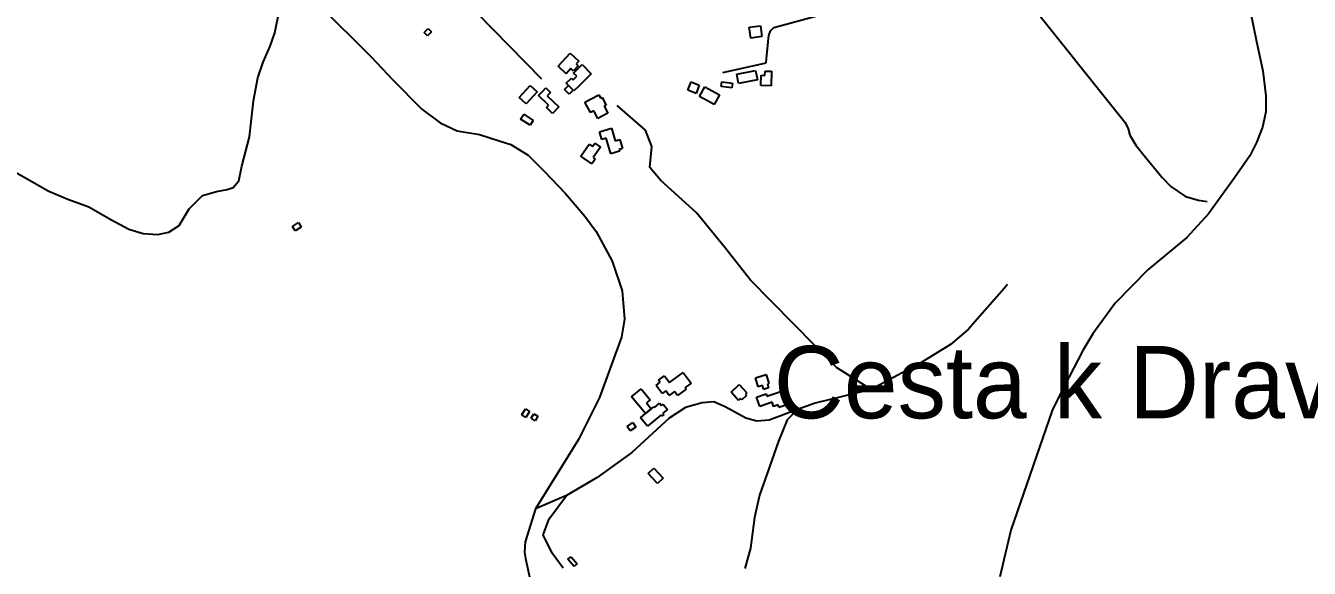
# Model space of a CAD drawing. Extents: x -8864 to 13231, y -7697 to 8949.
# Drawn here: x 4018 to 5117, y 2001 to 2466 of the extents above; entities that cross this region are included whole.
import ezdxf

# ---------------------------------------------------------------- set-up
doc = ezdxf.new("R2010")
doc.units = 0
for name, color, linetype in [('OSM_BUILDING_YES', 9, 'CONTINUOUS'), ('OSM_HIGHWAY_CYCLEWAY', 8, 'CONTINUOUS'), ('OSM_HIGHWAY_RESIDENTIAL', 8, 'CONTINUOUS'), ('OSM_HIGHWAY_SERVICE', 8, 'CONTINUOUS'), ('OSM_HIGHWAY_TRACK', 8, 'CONTINUOUS'), ('OSM_HIGHWAY_UNCLASSIFIED', 8, 'CONTINUOUS'), ('OSM_LABELS', 8, 'CONTINUOUS'), ('OSM_WATERWAY_STREAM', 4, 'CONTINUOUS')]:
    doc.layers.add(name, color=color, linetype=linetype)

msp = doc.modelspace()

# ---------------------------------------------------------------- linework, layer by layer
at = {"layer": 'OSM_BUILDING_YES'}
for p, q in [((4358.798335, 2460.276708), (4362.335855, 2463.846065)), ((4362.335855, 2463.846065), (4365.276131, 2460.910519)), ((4637.47371, 2464.791222), (4647.014293, 2466.092203)), ((4638.729453, 2455.573163), (4637.47371, 2464.791222)), ((4647.014293, 2466.092203), (4648.270036, 2456.874143)), ((4361.730954, 2457.352281), (4358.798335, 2460.276708)), ((4365.276131, 2460.910519), (4361.730954, 2457.352281)), ((4648.270036, 2456.874143), (4638.729453, 2455.573163)), ((4473.69115, 2431.499461), (4484.074, 2442.719029)), ((4484.074, 2442.719029), (4491.478288, 2435.836063)), ((4480.681963, 2424.994558), (4473.69115, 2431.499461)), ((4490.865731, 2431.777448), (4486.792224, 2427.35189)), ((4486.922392, 2425.528293), (4494.257768, 2432.755964)), ((4491.478288, 2435.836063), (4489.173541, 2433.345297)), ((4489.173541, 2433.345297), (4490.865731, 2431.777448)), ((4494.257768, 2432.755964), (4501.983649, 2424.872243)), ((4484.6789, 2429.32004), (4480.681963, 2424.994558)), ((4480.704933, 2416.821731), (4485.207231, 2421.258408)), ((4486.792224, 2427.35189), (4484.6789, 2429.32004)), ((4485.207231, 2421.258408), (4486.631427, 2419.801755)), ((4486.631427, 2419.801755), (4489.640616, 2422.75954)), ((4489.640616, 2422.75954), (4486.922392, 2425.528293)), ((4501.983649, 2424.872243), (4491.639085, 2414.686788)), ((4626.723326, 2424.638734), (4642.864216, 2427.830028)), ((4628.293005, 2416.654938), (4626.723326, 2424.638734)), ((4644.426238, 2419.835113), (4628.293005, 2416.654938)), ((4642.864216, 2427.830028), (4644.426238, 2419.835113)), ((4647.358857, 2414.886939), (4647.52731, 2423.63798)), ((4647.52731, 2423.63798), (4650.919347, 2423.571263)), ((4650.919347, 2423.571263), (4650.980603, 2427.118381)), ((4650.980603, 2427.118381), (4656.447679, 2427.007186)), ((4656.447679, 2427.007186), (4656.210313, 2414.709027)), ((4440.421621, 2404.657006), (4449.84735, 2414.942536)), ((4455.850413, 2409.405029), (4446.424685, 2399.119498)), ((4449.84735, 2414.942536), (4455.850413, 2409.405029)), ((4456.861133, 2406.224854), (4460.25317, 2409.771972)), ((4460.25317, 2409.771972), (4463.155161, 2412.829833)), ((4463.155161, 2412.829833), (4467.243982, 2408.915771)), ((4467.243982, 2408.915771), (4464.341991, 2405.86903)), ((4479.142912, 2411.373179), (4482.611519, 2414.886939)), ((4483.024995, 2407.536954), (4479.142912, 2411.373179)), ((4482.611519, 2414.886939), (4480.704933, 2416.821731)), ((4482.611519, 2414.886939), (4486.44766, 2410.983997)), ((4486.44766, 2410.983997), (4482.611519, 2414.886939)), ((4486.44766, 2410.983997), (4483.024995, 2407.536954)), ((4487.152101, 2410.26123), (4486.44766, 2410.983997)), ((4491.639085, 2414.686788), (4487.152101, 2410.26123)), ((4584.954562, 2410.839444), (4587.734042, 2417.93368)), ((4591.884119, 2408.115168), (4584.954562, 2410.839444)), ((4587.734042, 2417.93368), (4594.663598, 2415.198285)), ((4594.663598, 2415.198285), (4591.884119, 2408.115168)), ((4594.954563, 2405.413131), (4599.426233, 2413.641556)), ((4599.426233, 2413.641556), (4611.953034, 2406.803068)), ((4613.446143, 2413.941782), (4613.98213, 2418.089353)), ((4622.550278, 2412.729757), (4613.446143, 2413.941782)), ((4613.98213, 2418.089353), (4623.10158, 2416.877328)), ((4623.10158, 2416.877328), (4622.550278, 2412.729757)), ((4656.210313, 2414.709027), (4647.358857, 2414.886939)), ((4446.424685, 2399.119498), (4440.421621, 2404.657006)), ((4465.467566, 2397.99643), (4456.861133, 2406.224854)), ((4463.599265, 2396.039399), (4465.467566, 2397.99643)), ((4464.341991, 2405.86903), (4474.173539, 2396.473059)), ((4496.669713, 2400.576152), (4508.668183, 2406.936502)), ((4501.409377, 2391.580482), (4496.669713, 2400.576152)), ((4508.668183, 2406.936502), (4510.253176, 2403.934239)), ((4510.253176, 2403.934239), (4511.508918, 2404.590289)), ((4511.508918, 2404.590289), (4514.931583, 2398.096505)), ((4514.931583, 2398.096505), (4513.116882, 2397.129109)), ((4607.473707, 2398.563524), (4594.954563, 2405.413131)), ((4611.953034, 2406.803068), (4607.473707, 2398.563524)), ((4441.593137, 2386.109692), (4444.211821, 2390.179426)), ((4444.211821, 2390.179426), (4452.305237, 2384.931026)), ((4468.920859, 2390.946671), (4463.599265, 2396.039399)), ((4474.173539, 2396.473059), (4468.920859, 2390.946671)), ((4504.349653, 2393.137211), (4501.409377, 2391.580482)), ((4507.749347, 2386.676786), (4504.349653, 2393.137211)), ((4516.240925, 2391.180181), (4507.749347, 2386.676786)), ((4513.116882, 2397.129109), (4516.240925, 2391.180181)), ((4449.671239, 2380.850172), (4441.593137, 2386.109692)), ((4452.305237, 2384.931026), (4449.671239, 2380.850172)), ((4509.035718, 2375.045797), (4519.357311, 2378.159255)), ((4519.357311, 2378.159255), (4521.340466, 2371.554276)), ((4493.009682, 2354.274584), (4500.176605, 2364.560115)), ((4500.176605, 2364.560115), (4503.132195, 2362.436292)), ((4503.132195, 2362.436292), (4505.276146, 2365.449675)), ((4505.276146, 2365.449675), (4510.092379, 2361.991512)), ((4511.018872, 2368.440818), (4509.035718, 2375.045797)), ((4514.962211, 2369.619484), (4511.018872, 2368.440818)), ((4518.936178, 2356.365049), (4514.962211, 2369.619484)), ((4521.340466, 2371.554276), (4522.588552, 2367.406705)), ((4522.588552, 2367.406705), (4526.654403, 2368.640969)), ((4526.654403, 2368.640969), (4528.982121, 2360.879563)), ((4502.443068, 2347.602889), (4493.009682, 2354.274584)), ((4510.092379, 2361.991512), (4503.752409, 2353.118157)), ((4526.302182, 2358.600067), (4518.936178, 2356.365049)), ((4528.982121, 2360.879563), (4525.896363, 2359.945526)), ((4525.896363, 2359.945526), (4526.302182, 2358.600067)), ((4505.551797, 2351.705982), (4502.443068, 2347.602889)), ((4503.752409, 2353.118157), (4505.551797, 2351.705982)), ((4246.057128, 2294.129249), (4251.225582, 2297.320543)), ((4248.384847, 2290.337502), (4246.057128, 2294.129249)), ((4253.560957, 2293.517676), (4248.384847, 2290.337502)), ((4251.225582, 2297.320543), (4253.560957, 2293.517676)), ((4569.242462, 2160.194959), (4580.896369, 2169.001598)), ((4580.896369, 2169.001598), (4587.818268, 2159.794658)), ((4642.795303, 2164.298052), (4652.029608, 2167.222479)), ((4652.029608, 2167.222479), (4654.288413, 2159.483312)), ((4557.626841, 2157.815388), (4561.118419, 2160.439588)), ((4562.871864, 2150.843466), (4557.626841, 2157.815388)), ((4559.747821, 2162.263185), (4564.809077, 2166.09941)), ((4561.118419, 2160.439588), (4559.747821, 2162.263185)), ((4564.809077, 2166.09941), (4569.242462, 2160.194959)), ((4587.818268, 2159.794658), (4582.381821, 2155.691565)), ((4582.381821, 2155.691565), (4583.270029, 2154.512899)), ((4621.822866, 2151.988774), (4628.93619, 2158.549275)), ((4628.93619, 2158.549275), (4635.413986, 2151.566233)), ((4645.214906, 2156.636722), (4642.795303, 2164.298052)), ((4648.706483, 2157.737552), (4645.214906, 2156.636722)), ((4649.686575, 2154.390584), (4648.706483, 2157.737552)), ((4653.974478, 2155.647087), (4649.686575, 2154.390584)), ((4654.288413, 2159.483312), (4652.971415, 2159.09413)), ((4652.971415, 2159.09413), (4653.974478, 2155.647087)), ((4536.63909, 2148.141429), (4544.885645, 2154.968798)), ((4548.545676, 2133.686089), (4536.63909, 2148.141429)), ((4544.885645, 2154.968798), (4552.619183, 2145.572827)), ((4552.619183, 2145.572827), (4549.357315, 2142.881909)), ((4565.865739, 2153.111843), (4562.871864, 2150.843466)), ((4568.775387, 2149.242259), (4565.865739, 2153.111843)), ((4573.331284, 2152.689302), (4568.775387, 2149.242259)), ((4576.064821, 2149.064347), (4573.331284, 2152.689302)), ((4583.270029, 2154.512899), (4576.064821, 2149.064347)), ((4628.270034, 2144.961254), (4621.822866, 2151.988774)), ((4629.969881, 2146.529103), (4628.270034, 2144.961254)), ((4630.995915, 2145.372676), (4629.969881, 2146.529103)), ((4635.161306, 2149.242259), (4630.995915, 2145.372676)), ((4635.413986, 2151.566233), (4634.127615, 2150.365328)), ((4634.127615, 2150.365328), (4635.161306, 2149.242259)), ((4643.645227, 2147.763367), (4651.92241, 2150.632196)), ((4646.394079, 2139.79069), (4643.645227, 2147.763367)), ((4651.92241, 2150.632196), (4652.642165, 2148.552851)), ((4652.642165, 2148.552851), (4654.992855, 2149.375693)), ((4654.992855, 2149.375693), (4669.319043, 2154.346106)), ((4671.616134, 2147.674411), (4669.227159, 2146.851568)), ((4669.227159, 2146.851568), (4671.011233, 2141.647646)), ((4669.319043, 2154.346106), (4671.616134, 2147.674411)), ((4442.542602, 2132.663096), (4445.750871, 2137.633509)), ((4445.750871, 2137.633509), (4449.234792, 2135.365132)), ((4449.234792, 2135.365132), (4446.026522, 2130.394719)), ((4450.60539, 2129.616355), (4452.963736, 2133.552655)), ((4452.963736, 2133.552655), (4456.386401, 2131.484429)), ((4544.219489, 2130.105612), (4548.545676, 2133.686089)), ((4553.530363, 2137.82254), (4548.545676, 2133.686089)), ((4548.545676, 2133.686089), (4553.530363, 2137.82254)), ((4549.357315, 2142.881909), (4553.530363, 2137.82254)), ((4553.530363, 2137.82254), (4555.620715, 2139.546062)), ((4555.620715, 2139.546062), (4556.225616, 2138.812175)), ((4556.225616, 2138.812175), (4560.63603, 2142.459369)), ((4560.63603, 2142.459369), (4562.190394, 2140.580174)), ((4562.190394, 2140.580174), (4563.583962, 2141.747721)), ((4567.351191, 2137.222088), (4563.400195, 2133.908479)), ((4563.400195, 2133.908479), (4564.188863, 2132.963322)), ((4563.583962, 2141.747721), (4567.351191, 2137.222088)), ((4657.021951, 2143.482362), (4646.394079, 2139.79069)), ((4658.285351, 2139.835168), (4657.021951, 2143.482362)), ((4662.090865, 2141.147268), (4658.285351, 2139.835168)), ((4662.887189, 2138.823295), (4662.090865, 2141.147268)), ((4671.011233, 2141.647646), (4662.887189, 2138.823295)), ((4446.026522, 2130.394719), (4442.542602, 2132.663096)), ((4454.028055, 2127.548129), (4450.60539, 2129.616355)), ((4456.386401, 2131.484429), (4454.028055, 2127.548129)), ((4532.825919, 2122.644433), (4537.74935, 2125.869086)), ((4535.314434, 2118.852686), (4532.825919, 2122.644433)), ((4537.74935, 2125.869086), (4540.222551, 2122.066219)), ((4550.199581, 2122.844584), (4544.219489, 2130.105612)), ((4561.600808, 2132.285033), (4550.199581, 2122.844584)), ((4562.320563, 2131.406593), (4561.600808, 2132.285033)), ((4564.188863, 2132.963322), (4562.320563, 2131.406593)), ((4540.222551, 2122.066219), (4535.314434, 2118.852686)), ((4550.957621, 2082.36963), (4555.643686, 2086.784069)), ((4558.86727, 2073.763143), (4550.957621, 2082.36963)), ((4555.643686, 2086.784069), (4563.545678, 2078.199821)), ((4563.545678, 2078.199821), (4558.86727, 2073.763143)), ((4482.098502, 2008.747469), (4484.724842, 2011.004726)), ((4487.435409, 2002.509434), (4482.098502, 2008.747469)), ((4484.724842, 2011.004726), (4490.061749, 2004.755571)), ((4490.061749, 2004.755571), (4487.435409, 2002.509434))]:
    msp.add_line(p, q, dxfattribs=at)
at = {"layer": 'OSM_HIGHWAY_CYCLEWAY'}
for p, q in [((4872.948468, 2491.622558), (4959.617697, 2383.096309)), ((4959.617697, 2383.096309), (4962.029642, 2377.736714)), ((4962.029642, 2377.736714), (4963.515094, 2372.33264)), ((4963.515094, 2372.33264), (4968.775431, 2363.692795)), ((4968.775431, 2363.692795), (4974.257821, 2356.498483)), ((4974.257821, 2356.498483), (4991.302233, 2336.038616)), ((4991.302233, 2336.038616), (4998.744807, 2328.388405)), ((4998.744807, 2328.388405), (5011.08784, 2319.648484)), ((5011.08784, 2319.648484), (5022.312956, 2316.67958)), ((5022.312956, 2316.67958), (5029.862727, 2315.400838))]:
    msp.add_line(p, q, dxfattribs=at)
at = {"layer": 'OSM_HIGHWAY_RESIDENTIAL'}
msp.add_line((4331.63141, 2551.545504), (4459.410904, 2420.602358), dxfattribs=at)
at = {"layer": 'OSM_HIGHWAY_SERVICE'}
for p, q in [((4658.400206, 2464.591071), (4748.216448, 2489.242986)), ((4655.536499, 2461.733361), (4658.400206, 2464.591071)), ((4652.343543, 2437.971006), (4654.326698, 2457.652508)), ((4654.326698, 2457.652508), (4655.536499, 2461.733361)), ((4614.847368, 2425.906356), (4651.983666, 2434.412768)), ((4651.983666, 2434.412768), (4652.343543, 2437.971006)), ((4548.652874, 2376.480211), (4524.418568, 2397.829637)), ((4553.997438, 2362.525248), (4548.652874, 2376.480211)), ((4552.351189, 2344.456072), (4553.997438, 2362.525248)), ((4561.799889, 2333.369938), (4552.351189, 2344.456072)), ((4592.190397, 2305.860313), (4561.799889, 2333.369938)), ((4616.424703, 2275.882161), (4592.190397, 2305.860313)), ((4638.606942, 2247.961115), (4616.424703, 2275.882161)), ((4712.136812, 2173.238124), (4638.606942, 2247.961115)), ((4741.899449, 2154.290509), (4712.136812, 2173.238124)), ((4465.888699, 2043.484764), (4480.896358, 2063.388656)), ((4460.957611, 2029.729952), (4465.888699, 2043.484764)), ((4468.560981, 2013.918033), (4460.957611, 2029.729952)), ((4478.002023, 2001.186214), (4468.560981, 2013.918033))]:
    msp.add_line(p, q, dxfattribs=at)
at = {"layer": 'OSM_HIGHWAY_TRACK'}
for p, q in [((4230.934615, 2460.032079), (4235.046407, 2479.74694)), ((4268.828953, 2483.749957), (4313.599249, 2439.505496)), ((4227.060189, 2448.690197), (4230.934615, 2460.032079)), ((4220.873358, 2434.990982), (4227.060189, 2448.690197)), ((4216.355747, 2421.43632), (4220.873358, 2434.990982)), ((4313.599249, 2439.505496), (4331.776893, 2420.057503)), ((4212.657431, 2401.832655), (4216.355747, 2421.43632)), ((4331.776893, 2420.057503), (4357.037232, 2394.549387)), ((4209.403219, 2370.79815), (4212.657431, 2401.832655)), ((4357.037232, 2394.549387), (4372.749332, 2382.951756)), ((4372.749332, 2382.951756), (4387.07552, 2376.06879)), ((4387.07552, 2376.06879), (4406.378738, 2372.732942)), ((4202.749313, 2345.590261), (4209.403219, 2370.79815)), ((4406.378738, 2372.732942), (4423.989766, 2367.195435)), ((4423.989766, 2367.195435), (4433.231728, 2364.326606)), ((4433.231728, 2364.326606), (4448.070933, 2355.075188)), ((4448.070933, 2355.075188), (4461.677366, 2341.531646)), ((3986.822796, 2352.962484), (4037.312848, 2324.151879)), ((4200.138287, 2333.11419), (4202.749313, 2345.590261)), ((4195.260798, 2327.443249), (4200.138287, 2333.11419)), ((4461.677366, 2341.531646), (4480.061748, 2322.383879)), ((4037.312848, 2324.151879), (4053.537965, 2317.346749)), ((4157.588512, 2309.062727), (4169.050994, 2320.638119)), ((4169.050994, 2320.638119), (4180.965237, 2324.040684)), ((4180.965237, 2324.040684), (4190.1536, 2325.741966)), ((4190.1536, 2325.741966), (4195.260798, 2327.443249)), ((4480.061748, 2322.383879), (4496.593143, 2302.780214)), ((4053.537965, 2317.346749), (4071.692637, 2310.76401)), ((4071.692637, 2310.76401), (4090.413926, 2299.878026)), ((4090.413926, 2299.878026), (4105.850375, 2291.827514)), ((4149.08162, 2294.885374), (4157.588512, 2309.062727)), ((4496.593143, 2302.780214), (4506.248581, 2289.592496)), ((4105.850375, 2291.827514), (4118.101525, 2288.080245)), ((4118.101525, 2288.080245), (4130.697238, 2287.290761)), ((4130.697238, 2287.290761), (4140.230164, 2289.103238)), ((4140.230164, 2289.103238), (4149.08162, 2294.885374)), ((4506.248581, 2289.592496), (4519.954555, 2264.395725)), ((4519.954555, 2264.395725), (4528.6299, 2238.932087)), ((4528.6299, 2238.932087), (4530.582427, 2214.502562)), ((4530.582427, 2214.502562), (4528.017343, 2199.213259)), ((4528.017343, 2199.213259), (4509.020404, 2147.363065)), ((4509.020404, 2147.363065), (4491.248579, 2111.335909)), ((4678.859626, 2137.199849), (4670.054112, 2128.282015)), ((4670.054112, 2128.282015), (4662.588568, 2109.957092)), ((4491.248579, 2111.335909), (4454.196508, 2051.891101)), ((4662.588568, 2109.957092), (4652.910159, 2082.291794)), ((4652.910159, 2082.291794), (4646.118428, 2063.622166)), ((4646.118428, 2063.622166), (4642.044921, 2044.45216)), ((4454.196508, 2051.891101), (4445.55179, 2023.769904)), ((4642.044921, 2044.45216), (4638.645226, 2018.310233)), ((4445.55179, 2023.769904), (4444.939233, 2014.740876)), ((4444.939233, 2014.740876), (4445.758528, 2009.403519)), ((4638.645226, 2018.310233), (4633.553342, 2000.830391)), ((4445.758528, 2009.403519), (4450.689616, 1987.231251))]:
    msp.add_line(p, q, dxfattribs=at)
at = {"layer": 'OSM_HIGHWAY_UNCLASSIFIED'}
for p, q in [((4858.783076, 2244.325041), (4853.714163, 2238.520666)), ((4853.714163, 2238.520666), (4830.812169, 2212.323141)), ((4830.812169, 2212.323141), (4825.398693, 2206.129584)), ((4825.398693, 2206.129584), (4809.939273, 2192.741714)), ((4809.939273, 2192.741714), (4783.966835, 2176.851959)), ((4783.966835, 2176.851959), (4741.899449, 2154.290509)), ((4741.899449, 2154.290509), (4694.051052, 2142.626161)), ((4582.933122, 2138.856653), (4568.943841, 2129.616355)), ((4597.06023, 2142.792953), (4582.933122, 2138.856653)), ((4607.106172, 2143.604676), (4597.06023, 2142.792953)), ((4616.746296, 2139.534942), (4607.106172, 2143.604676)), ((4634.533434, 2129.772027), (4616.746296, 2139.534942)), ((4678.859626, 2137.199849), (4654.495152, 2128.137462)), ((4694.051052, 2142.626161), (4678.859626, 2137.199849)), ((4568.943841, 2129.616355), (4536.776915, 2100.438806)), ((4643.836651, 2127.259022), (4634.533434, 2129.772027)), ((4654.495152, 2128.137462), (4643.836651, 2127.259022)), ((4536.776915, 2100.438806), (4507.182731, 2078.778034)), ((4507.182731, 2078.778034), (4480.896358, 2063.388656)), ((4480.896358, 2063.388656), (4454.196508, 2051.891101))]:
    msp.add_line(p, q, dxfattribs=at)
at = {"layer": 'OSM_WATERWAY_STREAM'}
for p, q in [((5067.021996, 2477.745431), (5072.067939, 2452.670975)), ((5072.067939, 2452.670975), (5077.458445, 2427.507563)), ((5077.458445, 2427.507563), (5080.100099, 2406.113659)), ((5080.100099, 2406.113659), (5080.0465, 2392.325488)), ((5080.0465, 2392.325488), (5077.205765, 2379.148889)), ((5077.205765, 2379.148889), (5072.09091, 2366.083486)), ((5072.09091, 2366.083486), (5066.302241, 2354.574811)), ((5066.302241, 2354.574811), (5053.277738, 2335.74951)), ((5053.277738, 2335.74951), (5031.041901, 2304.748364)), ((5031.041901, 2304.748364), (5012.244042, 2284.722158)), ((5012.244042, 2284.722158), (4979.104682, 2257.201413)), ((4979.104682, 2257.201413), (4950.927037, 2228.290732)), ((4950.927037, 2228.290732), (4931.884156, 2202.126566)), ((4931.884156, 2202.126566), (4923.162869, 2187.860257)), ((4923.162869, 2187.860257), (4903.714168, 2150.209655)), ((4903.714168, 2150.209655), (4897.060263, 2136.232453)), ((4897.060263, 2136.232453), (4861.646782, 2033.632894)), ((4861.646782, 2033.632894), (4852.198083, 1993.591601))]:
    msp.add_line(p, q, dxfattribs=at)

# ---------------------------------------------------------------- texts
at = {"layer": 'OSM_LABELS'}
msp.add_text('Cesta k Dravi', height=62.042552, dxfattribs=at).set_placement((4658.483628, 2129.620979))

doc.saveas('drawing.dxf')
